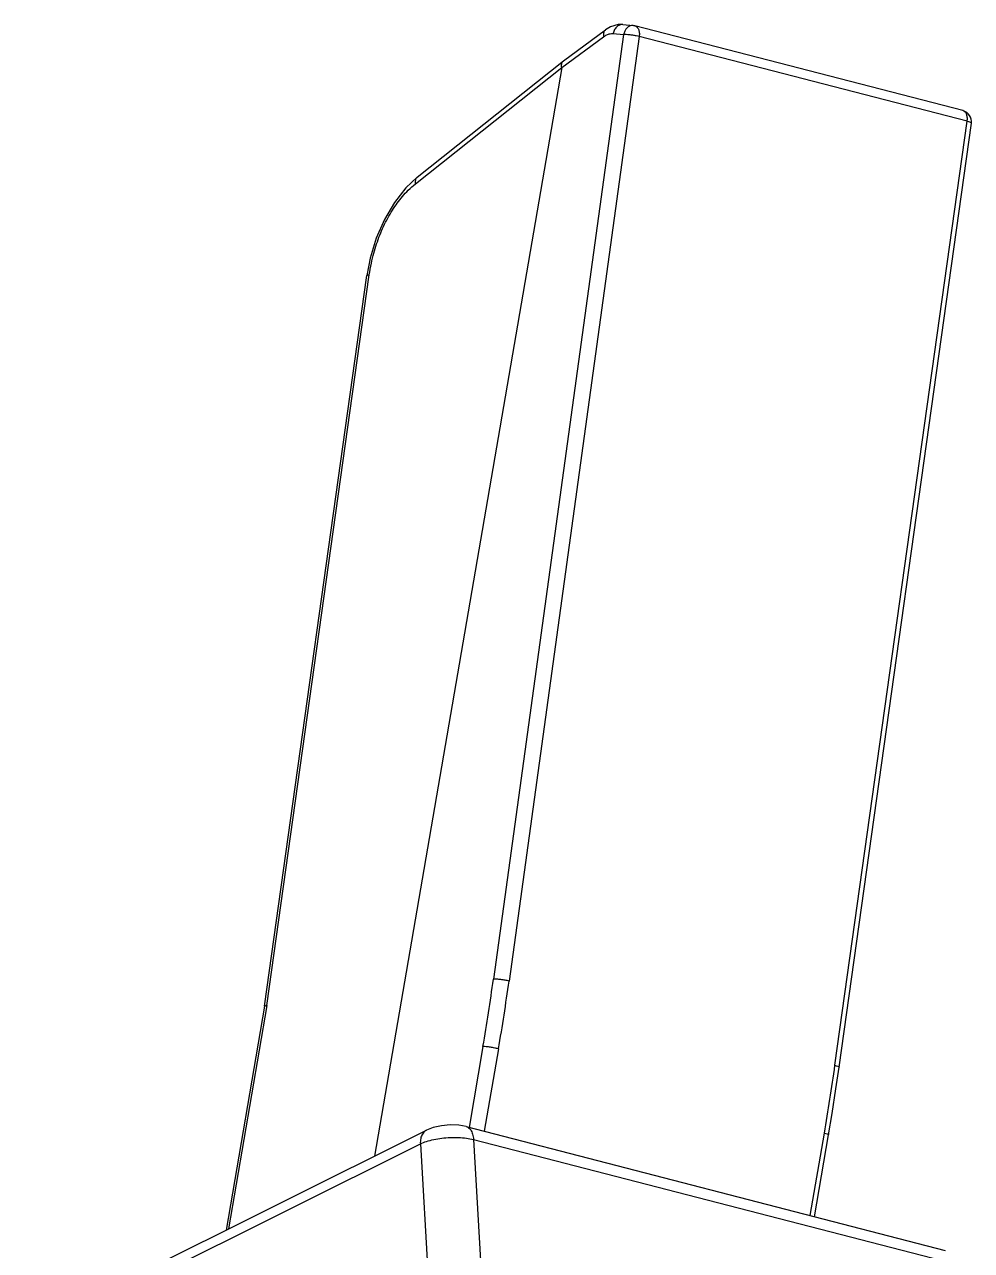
# Model space of a CAD drawing. Header units: millimetres. Extents: x 10368 to 13229, y -13270 to -11269.
# Drawn here: x 10640.01 to 10672.73, y -12614.85 to -12572.51 of the extents above; entities that cross this region are included whole.
import ezdxf

# ---------------------------------------------------------------- set-up
doc = ezdxf.new("R2010")
doc.units = ezdxf.units.MM

# ---------------------------------------------------------------- blocks, each defined once
blk = doc.blocks.new('*u3')
at = {"color": 7, "linetype": 'Continuous'}
for p, q in [((49.16038304795984, -110.148426345404), (48.53832908496042, -99.62254704964289)), ((47.4737278818011, -110.2897066710448), (46.84821035016103, -99.70397787940601)), ((61.7350490848803, -103.8872222866048), (49.16038304795984, -110.148426345404)), ((61.54213005108068, -104.3192840944048), (48.96688627368167, -110.5807763999255)), ((47.4737278818011, -110.2897066710448), (32.25504291516154, -106.3571337590838)), ((47.70606155280257, -110.6952460020475), (32.48727730044084, -106.7626474342051)), ((54.10699257324268, -114.5249740216041), (55.33091944224179, -107.4119836711652)), ((54.03413632548109, -114.5410541897236), (55.25426234040242, -107.4501529358859)), ((36.64037837184333, -107.8358264118433), (36.19320911928116, -110.4346014358052)), ((36.77679072240062, -107.8710759433634), (36.32639502624079, -110.488601811885)), ((44.67112621188244, -144.3224568608857), (50.61854055816366, -109.7583812381235)), ((46.67870191356269, -113.1636819343639), (47.12909760972252, -110.5461560657259)), ((47.17155130596075, -113.2421358122847), (47.61389093052094, -110.6714287213636)), ((35.85803768928054, -112.5818021832456), (31.65787839167933, -142.5582284171251)), ((35.99008145136213, -112.6431826141634), (31.78992242076129, -142.6196069429243)), ((54.03413632548109, -114.5410541897236), (50.78369651004323, -137.7393575050046)), ((54.10704900144083, -114.5246125705635), (50.85736302588157, -137.7175357500455)), ((42.20912516160206, -145.3119732382038), (46.34468915496109, -115.3188572773633)), ((42.70484771916017, -145.3719547715245), (46.8404119754432, -115.378836904365)), ((50.75148070524119, -138.2737431836849), (50.8573618180817, -137.7175347188859)), ((49.26146962368148, -140.8414974774441), (44.61407897928075, -144.5402706095265)), ((49.32013831824224, -140.6315950594071), (44.67092365668213, -144.3318198931647)), ((31.78992242076129, -142.6196069429243), (42.20912516160206, -145.3119732382038)), ((31.9243286643632, -142.9567331641665), (42.34353140520216, -145.6490994595661)), ((44.67112621188244, -144.3224568608857), (43.34047687812017, -145.3043371182448)), ((44.60987058072351, -144.5434960741641), (43.28297703852331, -145.522604949645)), ((44.61404303760173, -144.5402993833632), (44.60991864048083, -144.5434606110448)), ((43.03595234232125, -145.4029691954856), (42.70484771916017, -145.3719547715245)), ((42.73193858232116, -145.6900680079652), (42.40002443568119, -145.6589792911636))]:
    blk.add_line(p, q, dxfattribs=at)
for points in [[(36.19320912299918, -110.4346014341227), (36.07919583720104, -111.1173530786855), (35.9582777550022, -111.8917068066457), (35.85803769192353, -112.5818021857649)], [(47.70534849096111, -110.6950571338039), (47.94112694220348, -110.7372024590859), (48.21701767163904, -110.7479625274045), (48.48835529172175, -110.7240924752841), (48.75386776944106, -110.6645809158454), (48.96806354208275, -110.5801804805233)], [(49.26141299040137, -140.8415400940048), (49.61718892475983, -140.5092436958839), (49.98674784048308, -140.0417089696039), (50.30413043495901, -139.5006692058432), (50.56128428580087, -138.9048944489241), (50.75148070524119, -138.2737431836849)], [(42.73193994660323, -145.6900523209624), (42.87871608420028, -145.6883590314446), (43.12056805740212, -145.6193624816842), (43.28279956595907, -145.5227221601235)]]:
    blk.add_lwpolyline(points, dxfattribs=at)
for centre, radius, start, end in [((105.1519203946827, -122.3354117466442), 69.83766231876, 170.2334877478853, 172.0226127111548), ((111.1494318384011, -124.2590645386063), 65.41851967416001, 170.2350797886863, 172.145279363253), ((111.0717157611598, -124.2393227492867), 64.83956599848, 170.2350811957281, 172.1458151234605), ((49.17228171540228, -140.7271347649639), 0.14486094036, 307.9494888925877, 316.4502878717852), ((32.01439607112297, -142.6081815552443), 0.36000050256, 172.0246130948061, 255.5114282562464), ((42.43359783516098, -145.3005512659656), 0.3599969514, 255.5114427726405, 264.6502014393141)]:
    blk.add_arc(centre, radius, start, end, dxfattribs=at)
blk.add_ellipse((49.43366253455861, -140.5366423027644), major_axis=(4.759962511560001, 3.80159647608), ratio=0.04511862769999999, start_param=3.0908603289, end_param=3.1170380246, dxfattribs=at)
for points, start_tangent, end_tangent in [([(49.16038304795984, -110.148426345404), (48.96722576592219, -110.2240926276427), (48.73752304968002, -110.2847276156863), (48.48278251884221, -110.3272974809261), (48.21576517812173, -110.3496692966855), (47.94983996820156, -110.3507229169627), (47.69832779280114, -110.3304059164057), (47.47372799112236, -110.2897084459637)], (-0.9022414762243112, -0.4312311660589684), (-0.9718090336717127, 0.2357693832415766)), ([(48.9680286603616, -110.5801107492443), (48.99994889136178, -110.5615703429248), (49.09533648252182, -110.4612929495252), (49.15068074232113, -110.3187730457266), (49.16038304976064, -110.1484263444436)], (0.8943197742036543, 0.4474283646211727), (-0.0772515173968073, 0.9970116363712591)), ([(36.32639468303933, -110.4886038066452), (36.2383316655596, -110.4621501802067), (36.19587318012054, -110.4406299972452), (36.19729430412008, -110.436705108883)], (-0.9681976890196251, 0.2501864004643048), (0.4578162230599022, 0.8890468524756108)), ([(47.70541737984058, -110.694793445804), (47.65371699131902, -110.6743617108441), (47.56189549452029, -110.5897687548459), (47.49983992620218, -110.4570853589248), (47.47382714748346, -110.2897323217621)], (-0.9675283028856951, 0.2527627011949368), (-0.03785530187848735, 0.9992832311811265)), ([(35.99008171835885, -112.6431807090448), (35.90225409575942, -112.6151843879234), (35.86042153248127, -112.5896286654443), (35.86176260831962, -112.5832290334056)], (-0.9677727567840266, 0.2518251203250106), (0.3577091764594486, 0.9338330391840621)), ([(46.67870157036123, -113.163683929004), (46.79939996999929, -113.1911751404841), (46.93495835004069, -113.2156552726028), (47.06541286092215, -113.2335191062048), (47.17155130595893, -113.2421358122847)], (0.9681976890932309, -0.2501864001792431), (0.9992411713576562, -0.038949729959924)), ([(54.10305234971929, -114.5231207130455), (54.09460106844017, -114.5342375816836), (54.03413632548109, -114.5410541897236)], (-0.4076656480478749, -0.9131312717235917), (-0.9998221618303552, -0.0188585448271401)), ([(46.34468941787964, -115.3188553710443), (46.46562762335998, -115.3448050276056), (46.60181427636053, -115.3652502276436), (46.73319207996065, -115.3771798430826), (46.8404119754432, -115.378836904365)], (0.9686200108014575, -0.2485463229964077), (0.9991491856907125, 0.04124202630516051)), ([(50.78369651004141, -137.7393575050028), (50.71818126959988, -138.1117474442854), (50.64021381780003, -138.4322522935672), (50.55138881328094, -138.7233994342041), (50.44838842272111, -139.0041400810042), (50.3285549725224, -139.2808193760429), (50.19402756648014, -139.5465525144446), (50.04804815760144, -139.7949257432829), (49.89453494603913, -140.0208679175248), (49.73025241212054, -140.229795335923), (49.54364330399949, -140.4320903819262), (49.32013831824224, -140.6315950594053)], (-0.1387818187630529, -0.9903229810424042), (-0.7824154868735311, -0.6227567790883147)), ([(50.85363814932316, -137.7161089034835), (50.84465556084069, -137.7290606417264), (50.78369651004141, -137.7393575050028)], (-0.3577135743390128, -0.9338313545459214), (-0.9981280429194033, -0.06115889091286623)), ([(49.2772735719609, -140.8269415888044), (49.3196668005603, -140.743188653445), (49.32013831824224, -140.6315950594053)], (0.6882185216746429, 0.7255034572100062), (-0.174316646531303, 0.9846896499616974)), ([(31.78992242076129, -142.6196069429261), (31.71717483336033, -142.5974644021626), (31.67137081800138, -142.5760378865234), (31.65794425416061, -142.558234764645)], (-0.9677727569071255, 0.2518251198518413), (0.03627212002556954, 0.9993419501405081)), ([(31.78992242076129, -142.6196069429261), (31.78742034240167, -142.7466329518047), (31.81578334944061, -142.8548318098037), (31.87115451960017, -142.9294901752055), (31.92436736364289, -142.9565889596852)], (-0.137675637741681, -0.9904773691369564), (0.9658257936419989, -0.2591920838599963)), ([(44.67092365668032, -144.3318198931647), (44.67084020867878, -144.4431156320843), (44.62914086712044, -144.526400683244), (44.61392501880073, -144.5401480024047)], (0.1745432640868885, -0.9846495056428258), (-0.7886498787233307, -0.6148425560982491)), ([(42.29035726043912, -145.6218564706051), (42.23498609028138, -145.547198105085), (42.20662308312239, -145.4389992472043), (42.20912516160024, -145.3119732382038)], (-0.7828654828389585, 0.6221909962212222), (0.1376756377434387, 0.9904773691366237)), ([(42.20912516160024, -145.3119732382038), (42.30256741103767, -145.3327748372831), (42.40953028644071, -145.3508239715247), (42.51963493380026, -145.3642069861653), (42.62113205448077, -145.3714628408834), (42.70484771915835, -145.3719547715245)], (0.9686200108468865, -0.2485463228191634), (0.9991491856877143, 0.04124202637590384)), ([(42.40003785348017, -145.6589294170062), (42.45109588812011, -145.6577348285246), (42.53640997272305, -145.6280880485228), (42.6122359473593, -145.5658621337243)], (0.9957454774547057, -0.09214631912528834), (0.6644353212566914, 0.7473457726294497)), ([(42.6122359473593, -145.5658621337243), (42.67017105191917, -145.4776966474055), (42.70484771915835, -145.3719547715245)], (0.6644353213665214, 0.7473457725314758), (0.1912841098150747, 0.9815347112214298)), ([(42.73194839340249, -145.6899543092859), (42.80528090964253, -145.6842398791669), (42.90807970200149, -145.6310130842849), (42.98907576683996, -145.5322500155253), (43.03595234232125, -145.4029691954838)], (0.9962976387954979, -0.08597101215220675), (0.1912841094842603, 0.9815347112858533)), ([(43.34047687812017, -145.304337118243), (43.23949830719903, -145.3645757988452), (43.13634083304169, -145.3979844215246), (43.03595234232125, -145.4029691954838)], (-0.8047738986720828, -0.5935814788353396), (-0.9956694174213628, 0.0929645696598151)), ([(43.28278231608238, -145.5223353877645), (43.30375114632079, -145.5036943384039), (43.34332234979775, -145.4183628703649), (43.34047687812017, -145.304337118243)], (0.8103952965790938, 0.5858834895106659), (-0.1955088116148289, 0.9807019448235658)), ([(42.34357010436179, -145.6489552549647), (42.29035726043912, -145.6218564706051)], (-0.9658257933059667, 0.2591920851133835), (-0.7828654824548699, 0.6221909967051319))]:
    blk.add_spline(points, degree=3, dxfattribs=dict(at, start_tangent=start_tangent, end_tangent=end_tangent))
blk = doc.blocks.new('u58')
at = {"xscale": 1.087728597931346, "yscale": 1.087728597931346, "zscale": 1.087728597931687}
blk.add_blockref('*u3', (368.2469140866233, 461.3703079953866), dxfattribs=at)

msp = doc.modelspace()

# ---------------------------------------------------------------- block references
at = {"rotation": 180}
msp.add_blockref('u58', (11075.41089074592, -12269.60991179257), dxfattribs=at)

doc.saveas('drawing.dxf')
